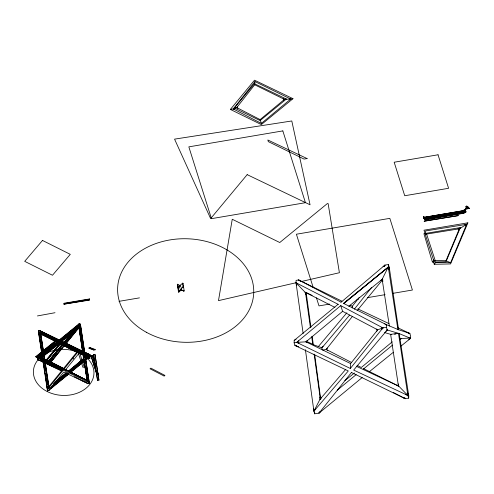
<?xml version="1.0" encoding="UTF-8"?>
<svg xmlns="http://www.w3.org/2000/svg" width="494" height="494" viewBox="0 0 494 494"><rect width="100%" height="100%" fill="white"/><g stroke="black" fill="none" stroke-linecap="round" stroke-linejoin="round"><path stroke-width="0.74" d="M389.204 269.823L389.223 267.205L388.383 264.518L384.888 265.111L340.94 302.347M352.271 307.966L352.29 306.249L359.323 297.376M303.137 333.499L296.029 282.803L296.079 280.388L298.666 279.937L341.891 301.149M305.403 349.715L313.912 411.187L314.672 413.818L319.044 413.108L351.629 372.291M397.503 329.554L397.898 329.479L388.296 267.124L388.383 264.518M401.017 346.078L410.588 338.334L410.656 336.13L409.829 333.456L397.942 327.837M38.489 359.891L38.075 359.694A0.908 0.568 -17.5 0 0 38.452 359.885L37.791 359.453L37.637 357.872M39.119 358.453C40.403 358.576 37.81 357.983 37.729 359.157A0.661 0.432 -63.1 0 0 37.84 359.509L40.811 360.725M40.31 330.937L39.539 330.64A0.661 0.648 -69.8 0 0 39.082 330.721L38.606 331.301L38.779 332.11M43.552 353.414L40.576 333.018L43.762 352.784M40.65 359.533L40.872 358.422L63.189 369.104L62.966 370.216L40.65 359.533L40.872 358.422M45.491 375.891L47.461 390.118A0.661 0.432 -63.1 0 1 47.356 389.717L48.671 386.808L61.756 370.716M49.869 361.182L49.388 361.238L49.4 360.361L62.275 344.559M49.252 389.55L49.32 389.92L49.9 388.216M46.529 360.441L59.718 344.225L59.743 343.355L60.077 343.515L60.046 344.386L46.856 360.601M64.059 304.137L64.084 303.267L89.525 298.944L89.587 300.105L64.059 304.137L89.5 299.815L89.525 298.944M64.146 304.428L64.084 303.267M63.152 370.136L77.867 352.043A0.908 0.692 1.8 0 1 79.12 351.833A0.908 0.692 1.8 0 1 79.417 352.784L64.708 370.877L88.747 382.393A0.908 0.692 1.8 0 1 89.05 383.344A0.908 0.692 1.8 0 1 87.796 383.56L63.757 372.044L49.042 390.137A0.908 0.692 1.8 0 1 47.795 390.353A0.908 0.692 1.8 0 1 47.492 389.396L62.207 371.303L38.162 359.793A0.908 0.692 1.8 0 1 37.865 358.835A0.908 0.692 1.8 0 1 39.112 358.625L63.152 370.136L63.189 368.956L76.761 352.271L77.681 351.938C77.404 351.839 79.386 351.271 79.515 352.228L84.184 367.098L82.868 367.32L78.225 352.574L79.54 352.352M71.624 332.9L64.029 342.237L63.992 343.423L75.137 329.714M75.119 329.603L63.998 343.274L64.319 343.429L64.344 342.558L72.822 332.129M78.534 326.077L59.904 341.36L77.515 350.32L77.78 350.104L59.916 341.014L78.534 326.077L78.855 327.084L65.233 343.861L65.548 344.015L65.64 343.379M77.873 351.87L77.675 352.228L77.577 351.605M78.571 324.422L78.54 324.737L79.083 323.922A0.661 0.648 -69.8 0 1 79.546 323.848L80.516 324.83L84.807 352.759L89.877 354.624C90.451 355.26 90.248 357.168 89.562 356.477L87.988 356.569L85.314 355.587M78.812 326.522L82.597 352.191M79.225 352.975L79.54 352.296L79.658 352.636A0.908 0.568 -17.5 0 1 79.262 352.957L79.67 352.605L84.752 354.433L89.328 383.128L85.079 354.55L83.313 354.853L83.776 357.86M79.515 352.228L79.392 350.777L84.48 352.642L83.974 352.728M80.559 327.016L84.604 353.185L89.309 354.914L89.253 354.531L84.511 352.772L80.349 324.212A0.661 0.432 -63 0 1 80.429 324.57L80.133 325.188A0.908 0.568 -17.5 0 1 80.51 325.379L80.09 325.478M87.802 383.387L87.487 383.06L88.624 383.616L89.167 382.856M88.494 355.674L88.445 356.186L88.352 355.563M89.142 382.788L86.913 380.312L64.745 369.697M89.297 354.396L89.723 354.618A0.908 0.568 -17.5 0 0 89.334 354.402L89.945 354.778A0.661 0.432 -63 0 1 90.056 355.13L89.494 355.729A0.908 0.692 1.8 0 0 89.624 354.494L84.128 351.864M96.966 374.884L91.075 355.921L92.39 355.692L95.564 365.77M95.558 366.023L92.39 355.692M178.278 287.928L177.865 284.445M178.952 291.553L178.309 288.132M180.643 289.249L182.545 286.909M178.803 292.04L180.767 289.503M180.878 285.952L178.976 288.286M180.952 289.274L182.718 287.107M183.212 287.07L182.57 283.642M183.657 290.756L184.145 290.929M184.176 290.836L183.607 287.298M351.623 372.569L405.278 398.695L408.711 398.127L407.883 395.484L398.485 333.333L387.247 329.973L386.407 327.318L386.487 324.7L343.478 303.372L388.296 267.124L343.565 303.68L343.478 303.372M408.711 398.127L408.779 395.916L399.189 333.592L398.788 333.648M423.963 218.521L423.957 217.724L425.834 217.403L425.847 218.206L423.963 218.521L423.537 216.384L424.383 217.984L465.478 211.006L465.206 209.4L463.347 210.413L463.798 211.852L465.657 210.839L462.014 211.518M424.173 218.336L463.471 211.599L463.656 212.173L424.352 218.91L423.827 216.335M424.204 217.329L465.471 210.321L424.204 217.329L424.352 218.91M424.507 219.398L463.81 212.667L463.99 213.241L424.686 219.972L424.537 218.391L424.716 218.966M314.672 413.818L314.715 412.484M408.39 393.366L408.297 395.7L408.779 395.916L407.538 395.138M234.341 107.982L260.079 120.585L286.378 99.059L254.416 83.684L234.341 107.976L236.75 107.581L254.774 84.653M292.979 98.689L261.338 124.587L230.377 109.427L254.521 80.182L292.979 98.683L290.7 99.072L254.953 81.559L254.818 83.918M321.508 397.701L319.933 399.374L313.912 411.187L348.289 370.969L294.893 345.43L294.121 342.805L294.22 340.378L338.1 304.292L338.205 304.594M298.889 343.176L296.703 342.367L350.332 368.481L350.61 363.572L377.688 329.838L342.626 311.331L340.73 305.625L296.703 342.367L294.121 342.805M469.294 208.431L465.669 209.061L469.3 208.357L467.596 207.758L465.348 208.227L467.59 207.838C471.418 210.351 467.194 204.744 465.873 206.412L467.54 207.888L469.251 208.456L466.602 205.986M467.59 207.838L465.873 206.412M183.595 287.02L182.91 283.192M432.392 262.018L445.977 261.734L460.346 227.573L423.908 233.687L432.386 262.011L433.695 260.431L425.204 234.323L425.581 230.951L466.632 224.338L467.861 222.825L424.006 230.192L425.056 233.681M179.019 291.627L178.853 291.979M182.502 283.587L182.675 283.204M465.206 209.4L463.724 210.358L464.181 211.79L461.933 212.167L461.995 211.352L465.626 210.747M80.17 324.317L79.695 325.027A0.908 0.692 1.8 0 1 80.176 325.256L78.787 327.361L61.133 341.842M79.33 351.03L79.126 351.66M39.026 332.277C38.094 332.789 38.983 331.283 39.026 332.277L40.551 333.851L57.372 342.41M88.753 382.22L88.871 381.819L88.438 381.893M89.198 381.936L88.871 382.344L89.192 381.967A0.908 0.692 1.8 0 1 88.901 382.325L88.871 382.344M38.588 332.351L38.594 332.32A0.908 0.692 1.8 0 1 38.89 331.962L38.921 331.943M38.118 357.477L37.785 357.884L38.087 357.495A0.908 0.692 1.8 0 0 37.791 357.854L37.606 357.959M89.562 356.477L89.994 356.433A0.908 0.692 1.8 0 1 89.704 356.791L89.673 356.81M47.665 389.735L47.628 389.908A0.908 0.568 -17.5 0 1 47.677 389.778M434.436 260.542L433.695 260.431L446.008 260.739L459.327 228.821L460.346 227.567M434.745 261.4L435.554 262.438L450.608 262.74L466.632 224.338L464.959 224.603M467.861 222.831L450.571 263.932L434.232 264.278L433.374 261.443M178.556 291.818L180.471 289.336M178.618 291.837L178.785 291.503M182.904 283.358L182.749 283.667L182.959 283.247M49.919 362.244A0.908 0.692 1.8 0 1 49.122 362.565L50.085 362.096M70 372.692L69.895 372.13M49.239 389.846L48.344 390.458A0.908 0.568 -17.5 0 1 47.622 390.093L48.431 390.451M458.778 230.124L459.55 228.765L466.41 224.387M376.558 331.48L377.558 329.807L383.035 327.93L381.3 327.281M465.749 225.789L466.632 224.338M48.535 361.355L62.114 344.602L48.369 361.503M383.894 266.575L384.888 265.111L384.993 265.667L383.085 266.624M237.484 106.648L236.83 107.606L233.193 108.915L234.422 109.526M323.107 346.177L321.557 347.622L322.576 350.048L326.336 349.474L327.318 348.042M313.912 411.187L315.339 409.285M48.56 361.312L49.474 361.275L51.178 359.039M62.917 344.33L49.709 361.373L49.53 360.422M408.76 339.816L410.106 338.094L410.588 338.334L409.724 338.192M397.898 329.479L386.487 324.7L386.197 325.077L384.733 323.829M230.377 109.427L233.273 108.939L254.953 81.559M383.999 266.235L384.888 265.111M354.297 309.244L371.519 287.508M352.197 316.679L326.213 349.437L351.635 362.528M62.053 344.812L49.4 360.361L49.919 359.743M350.332 368.481L382.912 327.893L386.407 327.318M40.928 333.512L40.73 333.759L43.021 334.852M59.743 343.355L46.084 360.151L46.417 360.311L60.077 343.515M77.799 325.311L78.744 324.144A0.908 0.692 1.8 0 1 79.997 323.934A0.908 0.692 1.8 0 1 80.294 324.891M72.501 331.987L63.825 342.645L61.12 341.354M49.74 360.497L62.615 344.67M49.394 361.231L63.047 344.442M63.812 368.518L51.03 362.016L49.777 362.226L49.474 361.275L63.047 344.59M64.319 343.429L75.625 329.529M63.806 345.602L50.616 361.824L50.944 361.979L64.448 345.368M65.548 344.015L79.213 327.219M51.03 362.016L64.597 345.331M65.548 344.164L79.114 327.479M62.966 370.216L63.17 369.969L40.841 359.292M87.117 355.624L86.586 355.711M434.232 264.278L435.794 262.363M357.113 310.633L382.547 279.857M407.105 393.014L407.883 395.484L353.673 370.074L387.247 329.973L386.864 329.757L387.704 330.109M318.241 346.708L346.868 312.782M349.548 315.116L321.946 347.832L312.887 344.522M348.789 306.323L382.165 279.332L388.006 267.47L388.692 269.668M319.643 397.022L319.933 399.374L345.763 369.327M381.584 329.554L383.035 327.93M233.193 108.915L234.144 107.995M320.378 411.453L318.939 412.552L319.044 413.108L320.736 411.311M307.441 340.323L305.953 341.829L296.703 342.367M385.87 331.338L387.247 329.973M381.806 280.524L382.825 279.567M296.783 342.41L298.5 340.866M407.599 332.69L409.829 333.456L409.44 333.796L409.372 333.308M380.639 280.561L382.455 278.98L382.887 281.376M307.855 342.756L305.953 341.829L342.626 311.331M237.775 108.266L236.75 107.581L260.11 119.597L284.476 99.38L286.378 99.053M233.273 108.939L261.375 123.395L290.7 99.072L289.237 98.355M357.119 365.35L361.293 367.499L392.267 341.823M337.297 390.192L356.162 374.631M319.044 413.108L362.176 377.54M57.15 342.144L40.372 333.617L40.329 332.388L57.94 341.348L39.316 356.687M40.372 333.617L40.644 333.394L57.576 342.009M35.92 356.545L54.544 341.607L54.865 342.614L36.494 357.681L35.92 356.545L36.494 357.681M36.179 356.674L54.544 341.607M36.235 357.545L54.865 342.614M60.12 340.977L79.089 350.623A0.908 0.568 -17.5 0 1 79.065 351.462A0.908 0.568 -17.5 0 1 77.811 351.672L58.842 342.021L39.057 358.255A0.908 0.568 -17.5 0 1 37.81 358.465A0.908 0.568 -17.5 0 1 37.834 357.631L57.619 341.397L38.649 331.752A0.908 0.568 -17.5 0 1 38.674 330.918A0.908 0.568 -17.5 0 1 39.921 330.702L58.891 340.354L78.676 324.12A0.908 0.568 -17.5 0 1 79.929 323.91A0.908 0.568 -17.5 0 1 79.898 324.743L60.175 341.169M59.2 340.65L77.564 325.583L58.681 340.743L41.07 331.783L41.335 331.567L59.2 340.65L58.891 340.354M40.267 357.131L58.638 342.064L76.502 351.148L76.817 352.154L77.083 351.938L76.768 350.931L59.157 341.971L40.267 357.131L40.588 358.138L59.471 342.978L77.083 351.938M40.588 358.138L58.953 343.071L76.817 352.154M60.824 341.533L78.855 327.084L61.034 341.7M78.009 352.061L76.761 352.271L59.268 343.373L41.021 358.341L39.773 358.551M54.883 382.097L66.066 372.927M83.819 358.36L68.598 371.161M84.999 357.397L86.765 355.946L88.012 355.736L87.988 356.569L69.747 371.537L70.173 372.884L84.134 361.429M55.26 381.986L66.462 372.797M83.801 358.57L68.252 371.253M86.154 356.643L86.932 356.001L87.5 357.131M53.327 383.912L66.363 373.217M83.628 359.045L68.814 371.198L65.282 369.395M85.406 357.588L87.185 356.125M52.864 385.246L67.678 373.094M85.555 360.027L88.475 357.625L88.16 356.619L69.537 371.556L87.413 380.67M51.401 386.586L67.289 373.55M87.568 356.989L88.729 356.032A0.908 0.568 -17.5 0 1 88.877 355.933M50.981 387.123L67.45 373.612M84.19 359.879L69.376 372.309M85.95 358.434L88.16 356.619M68.586 373.612L50.221 388.685L68.518 374.001M84.073 360.898L69.858 372.562L84.381 360.984M85.851 359.441L88.222 357.495L87.907 356.489M68.314 374.409L49.11 390.161A0.908 0.568 -17.5 0 1 48.616 390.414L48.523 390.433M85.882 359.996L89.951 356.656A0.908 0.568 -17.5 0 0 90.211 356.285L85.079 354.55M177.34 284.223L179.859 285.501L177.531 287.625M180.088 285.316L182.718 283.161M177.809 287.749L180.094 285.662M178.809 291.479L181.15 289.552M178.803 292.04L181.434 289.885M86.722 382.498L82.307 380.608M63.93 368.703L50.697 362.324L63.565 368.87M343.565 303.68L388.296 267.124M164.144 376.058L164.934 375.415L150.861 368.141L150.065 368.79L163.903 375.94M363.584 368.919L392.576 345.084M399.677 339.341L400.69 338.52L410.106 338.094M369.438 371.624L393.267 352.346M344.824 380.652L354.451 372.995M388.821 267.513L389.223 267.205L398.602 329.739L409.829 333.456M283.482 100.202L284.532 99.405L290.645 99.041M399.905 339.625L401.171 338.767L400.301 338.359L400.69 338.52M463.798 211.852L465.663 210.839L461.933 212.167M423.932 218.428L463.471 211.599M465.564 210.605L463.434 211.969L424.26 218.62L424.29 217.613L463.31 210.987M463.99 213.241L463.681 212.747L465.805 211.383L465.811 212.074L464.317 212.327M463.391 211.877L465.805 211.389L463.557 211.765M289.447 99.862L290.7 99.072M294.696 340.625L294.22 340.378L296.122 339.217M89.05 383.171L89.371 382.992A0.908 0.568 -17.5 0 1 88.624 383.616L88.531 383.64M88.426 382.183L88.463 382.165A0.908 0.568 -17.5 0 0 88.858 381.843M79.658 325.021L79.762 325.355M178.667 288.144L178.013 287.903M79.151 350.82L79.373 350.796A0.908 0.692 1.8 0 0 78.892 350.561L79.336 350.968M295.85 282.778L218.49 300.63L232.254 219.268L279.765 242.517L327.374 203.553L328.121 203.547L339.409 272.719L301.105 281.561M398.201 329.813L398.602 329.739M37.439 315.938L55.013 312.714M424.383 217.903L465.651 210.895L463.526 212.253L463.347 211.679M434.251 216.829L435.745 216.576M437.239 216.323L438.734 216.069M460.402 212.389L461.896 212.136M430.632 217.663L424.63 218.681L424.599 219.688L463.773 213.031L465.898 211.673L458.395 212.945M432.133 217.409L453.893 213.711M455.394 213.457L456.894 213.204M424.352 218.848L463.656 212.173M464.49 212.216L465.99 211.957M64.177 303.557L89.618 299.234M119.011 301.34L139.469 297.87M42.107 354.482L38.958 333.944L40.341 333.746L43.361 353.438M329.622 304.088L318.988 305.891L316.456 297.845M356.964 299.444L358.483 299.185M367.598 297.635L385.067 294.671M392.662 293.38L412.41 290.027L389.834 218.354L296.406 234.218L313.227 287.607M89.019 347.937L90.34 347.714L95.046 349.443L95.101 349.826L93.786 350.048L89.081 348.319L89.019 347.937L93.73 349.666L95.046 349.443M89.081 348.319L90.396 348.097L95.101 349.826M79.398 350.814L77.842 351.043L77.898 351.425L79.219 351.197L84.289 353.049L80.3 326.923L84.32 352.704L79.157 350.82L79.219 351.197M38.822 359.706L38.446 359.471M78.472 352.963L79.787 352.741L84.554 354.507L83.239 354.729L79.608 353.389L79.553 353.019M82.035 352.636L82.776 352.512M79.608 353.389L80.923 353.167M79.083 352.833L83.122 354.328L84.437 354.093L88.506 380.257L87.117 380.454L88.506 380.257M78.978 353.259L82.986 354.729L84.752 354.433M93.601 354.624L94.984 354.426L98.936 380.182L97.553 380.38L93.601 354.624L97.553 380.38M84.789 354.933L88.154 356.168L89.47 355.946L89.525 356.322L88.21 356.551L84.906 355.334M91.069 356.168L92.384 355.946M85.227 356.742L88.587 357.977L89.902 357.755L89.964 358.131L88.648 358.354L85.283 357.119M48.535 387.043L47.152 387.24L48.535 387.043L44.818 362.806M47.498 389.223L47.263 388.883L47.696 388.809M425.204 234.323L459.55 228.765L457.938 228.876M463.347 210.413L463.724 210.358M384.53 332.536L390.631 334.358L398.485 333.333M391.612 334.512L391.211 334.574L391.6 334.734M312.344 344.293L312.745 344.238L311.708 336.828M73.038 358.101L72.846 358.446M73.631 358.934L72.951 358.619M394.484 334.166L395.916 333.993M38.736 331.116L38.433 331.9L41.904 354.488M88.438 383.653L88.346 383.665A0.908 0.568 -17.5 0 1 87.864 383.585L74.316 376.687M435.554 262.438L436.4 262.382M39.446 358.434L41.021 358.341L63.189 368.956M88.34 355.853L86.765 355.946L85.376 355.285M47.795 390.18L47.251 389.358L42.978 361.522M47.69 389.099L47.652 389.099A0.908 0.568 -17.5 0 1 47.276 388.901L47.276 388.901M403.549 397.8L405.21 398.139L405.278 398.695L393.354 392.508M300.852 281.012L298.728 280.499L298.666 279.937L340.848 302.038M377.688 329.838L376.255 329.084M298.734 346.776L294.893 345.43L295.282 345.09L297.073 346.473M396.602 385.413L398.812 386.197L407.883 395.484M306.793 292.8L304.996 292.145L296.029 282.803L296.789 285.291M82.887 352.166L78.984 327.145L82.813 352.117M79.046 327.17L80.368 326.948L80.392 327.522M40.533 333.814L43.577 353.259M94.984 354.426L98.936 380.182M84.437 354.093L79.732 352.364L79.787 352.741M89.47 355.946L84.758 354.217L88.692 380.324M84.74 354.575L89.525 356.322M83.523 354.828L83.776 357.069M89.902 357.755L85.196 356.026L85.258 356.402L89.964 358.131M40.465 357.965L44.472 359.434M49.474 361.275L44.8 359.552L44.225 355.791M40.879 358.243L44.293 359.496M40.934 358.619L44.299 359.854L43.645 355.686M40.261 360.41L42.033 361.065M47.405 387.339L47.424 387M410.588 338.334L399.189 333.592M450.608 262.74L446.008 260.739M334.913 307.398L304.996 292.145L305.774 294.48M306.342 341.305L312.745 344.238M294.22 340.378L294.652 340.576M356.6 366.406L398.812 386.197L398.121 383.906M405.667 394.447L407.507 395.311M357.841 308.898L388.951 323.595M180.755 289.638L183.947 291.17L181.428 289.885M59.91 340.267L39.989 330.727A0.908 0.692 1.8 0 0 38.767 331.696L38.767 331.733M61.972 341.255L64.029 342.237M66.27 343.311L82.751 351.203M41.706 331.715L59.62 340.292M61.577 341.231L64.344 342.558M66.048 343.373L83.078 351.524M84.455 352.185L87.895 353.834L84.993 352.778M49.622 335.846L59.768 340.706M66.054 343.713L82.967 351.808M57.063 339.952L58.446 340.613M66.023 344.244L82.245 352.012M66.931 344.824L82.171 352.123M74.822 348.795L80.232 351.382M40.879 333.975L49.19 337.952M59.718 344.225L60.046 344.386M40.675 358.663L62.991 369.345M312.115 295.431L306.157 292.559L310.917 327.213M306.033 341.867L350.61 363.572M254.768 84.82L284.532 99.405L283.266 98.615M350.098 305.175L352.29 306.249M363.479 368.61L397.726 385.647M70.654 372.914L72.476 373.834M40.057 332.61L57.915 341.694L39.304 356.637M65.159 369.203L68.567 371.068L65.548 369.876M69.747 371.537L87.24 380.436L86.543 375.922M49.95 362.942L52.66 364.319M296.029 282.803L338.1 304.292M77.607 375.891L75.724 374.915M84.307 352.697L80.398 327.578M69.882 371.902L82.807 378.577M340.73 305.625L382.912 327.893M296.505 283.025L297.746 283.68M403.098 397.349L405.278 398.695M298.666 279.937L300.469 281.154M326.336 349.474L327.75 350.468M78.855 350.555L78.954 350.882M177.636 284.538L177.402 284.297M89.92 355.624L90.217 356.106A0.908 0.568 -17.5 0 0 89.5 355.736M89.081 382.337L89.383 382.875A0.908 0.568 -17.5 0 0 89.142 382.535M38.711 331.949L38.433 331.548A0.661 0.37 39.1 0 1 38.439 331.239L38.618 331.425M37.871 358.663L37.593 358.261A0.661 0.37 39.1 0 1 37.606 357.959M80.294 325.064L80.528 325.404M433.349 259.362L433.936 260.357M465.354 208.153L465.632 208.981M313.56 408.649L314.32 410.885M426.464 233.674L435.146 260.363M260.11 119.597L261.375 123.395M465.292 210.432L465.478 211.006M465.632 211.5L465.811 212.074M464.829 209.462L465.28 210.901M425.834 217.403L423.988 217.823L423.537 216.384M424.537 218.478L424.716 219.052M97.151 370.809L98.504 375.378L97.145 371.062M91.075 355.921L96.972 374.631M78.28 325.947L78.602 326.954M87.21 381.269L82.986 354.729M59.157 341.971L59.471 342.978M58.842 342.021L59.268 343.373M58.638 342.064L58.953 343.071M64.998 369.796L64.714 370.142L64.047 369.555M54.284 341.471L54.606 342.478M40.329 332.388L40.644 333.394M40.527 357.261L40.841 358.267M50.153 387.802L50.468 388.809M48.671 386.808L48.974 387.759M39.427 358.687L39.341 358.101M88.377 355.692L88.445 356.186M382.165 279.332L389.352 326.021M177.321 284.254L177.896 287.971M177.926 288.175L178.488 291.837M93.73 349.666L93.786 350.048M90.34 347.714L90.396 348.097M88.587 357.977L88.648 358.354M88.154 356.168L88.21 356.551M83.443 354.439L83.721 356.304M84.406 360.744L84.746 362.966M87.018 377.78L87.203 378.978M84.122 359.342L84.702 363.127M85.283 366.919L86.45 374.489M86.913 377.521L87.148 379.034M84.005 359.366L86.314 374.415M83.122 354.315L87.191 380.485M45.306 362.849L48.999 386.926M43.923 355.495L44.621 359.978L49.332 361.707L49.27 361.324L44.485 359.57L43.898 355.674M45.071 362.862L48.795 387.142L44.979 362.732M39.403 334.827L39.637 336.346M40.916 344.713L41.62 349.283M44.349 366.98L44.577 368.462M46.399 380.324L47.078 384.777M39.446 335.556L40.496 342.373M41.311 347.671L41.774 350.703M43.923 364.609L44.966 371.432M45.899 377.49L46.942 384.307M39.007 333.611L39.353 335.858M39.582 337.359L41.768 351.605M41.996 353.105L42.231 354.606M42.57 356.853L42.916 359.107M43.54 363.146L44.806 371.389M45.034 372.89L45.263 374.39M42.509 356.693L42.978 359.725M43.268 361.515L47.22 387.265M42.243 356.736L42.589 358.984M390.631 334.358L398.436 386.018M314.666 354.334L320.73 399.319M305.477 292.362L310.436 327.757M314.11 354.068L320.34 399.066M312.165 336.291L313.282 344.46M49.128 362.608A0.908 0.568 -17.5 0 1 49.974 362.615M424.21 221.195L458.296 215.612L424.21 221.195M40.088 360.212L39.891 360.453L62.405 370.901L40.088 360.212M247.173 174.648L210.642 218.595L174.561 139.135L291.793 120.968L310.053 204.788L247.173 174.648M42.496 240.442L24.7 261.345L52.488 275.251L70.284 254.348L42.496 240.442M307.107 158.58L304.057 159.068L268.31 141.624L267.847 139.993L307.107 158.58M282.834 130.898L188.838 146.86L211.457 218.657L305.453 202.694L282.834 130.898M438.036 154.783L394.175 162.23L404.728 195.741L448.595 188.288L438.036 154.783M80.658 351.37L80.701 351.74L80.658 351.37M47.251 391.551A30.301 23.039 1.8 0 0 93.928 373.939A30.301 23.039 1.8 0 0 49.845 351.716A30.301 23.039 1.8 0 0 47.251 391.551M146.261 332.221A68.092 51.777 1.8 0 0 253.453 296.27A68.092 51.777 1.8 0 0 157.314 243.067A68.092 51.777 1.8 0 0 146.261 332.221"/></g></svg>
